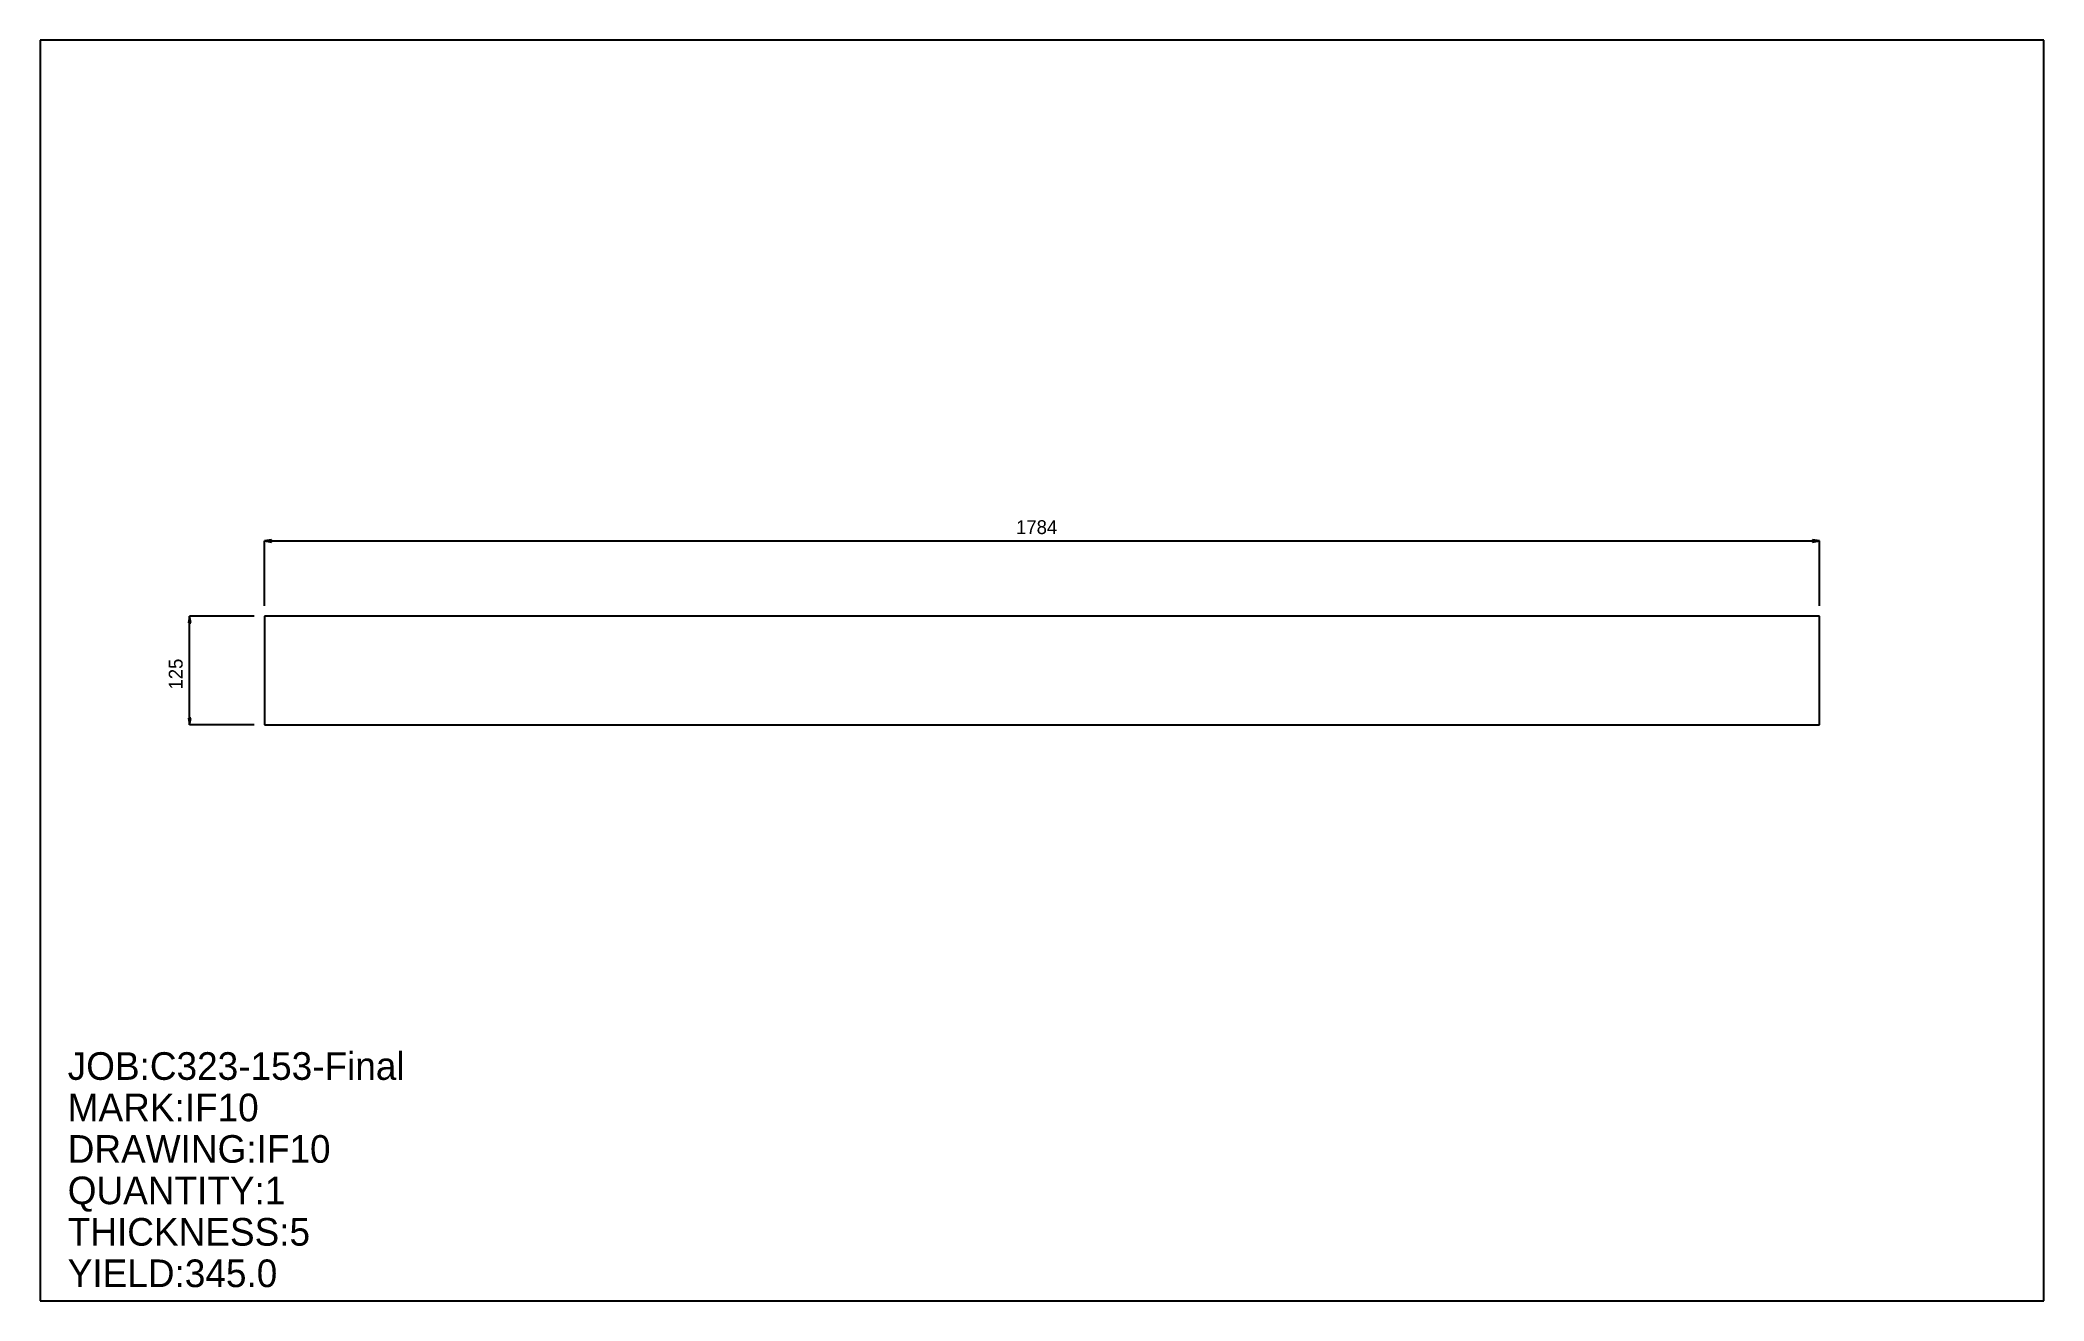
# Model space of a CAD drawing. Extents: x 0 to 2300, y 0 to 1447.
import ezdxf

# ---------------------------------------------------------------- set-up
doc = ezdxf.new("R2010")
doc.units = 0
doc.header["$LTSCALE"] = 0.125
for name, color, linetype in [('2', 7, 'CONTINUOUS'), ('3', 1, 'CONTINUOUS'), ('5', 7, 'CONTINUOUS'), ('6', 4, 'CONTINUOUS')]:
    doc.layers.add(name, color=color, linetype=linetype)

# ---------------------------------------------------------------- blocks, each defined once
blk = doc.blocks.new('ARROW')
at = {"layer": '2', "linetype": 'CONTINUOUS'}
for p, q in [((0, 0), (-1, 0.166667)), ((-1, 0.166667), (-1, -0.166667)), ((-1, -0.166667), (0, 0))]:
    blk.add_line(p, q, dxfattribs=at)
blk = doc.blocks.new('PLATE')
at = {"layer": '3', "linetype": 'CONTINUOUS'}
for p, q in [((0, 0), (0, -125)), ((1784.4969, 0), (0, 0)), ((1784.4969, -125), (1784.4969, 0)), ((0, -125), (1784.4969, -125))]:
    blk.add_line(p, q, dxfattribs=at)
at = {"layer": '5', "linetype": 'CONTINUOUS'}
for p, q in [((-0.1, -62.5), (0.1, -62.5)), ((0, -62.599998), (0, -62.400002))]:
    blk.add_line(p, q, dxfattribs=at)
blk.add_circle((0, -62.5), 0.1, dxfattribs=at)
at = {"layer": '6', "linetype": 'CONTINUOUS'}
for p, q in [((0, 11.896646), (0, 86.250687)), ((0, 86.200684), (1784.4969, 86.200684)), ((1784.4969, 11.896646), (1784.4969, 86.250687)), ((-11.896636, 0.000001), (-86.250679, 0.000007)), ((-86.200684, -124.99999), (-86.200676, 0.000007)), ((-11.896646, -125), (-86.250687, -124.99999))]:
    blk.add_line(p, q, dxfattribs=at)
at = {"layer": '6', "xscale": 7.931097, "yscale": 7.931097, "zscale": 7.931097}
for p, rotation in [((0, 86.200684), 180), ((-86.200676, 0.000007), 90), ((-86.200684, -124.99999), 270)]:
    blk.add_blockref('ARROW', p, dxfattribs=dict(at, rotation=rotation))
blk.add_blockref('ARROW', (1784.4969, 86.200684), dxfattribs=at)
at = {"layer": '5'}
blk.add_text('ZERO', height=0.015, dxfattribs=at).set_placement((0, -62.5))
at = {"layer": '6'}
blk.add_text('1784', height=15.862, dxfattribs=at).set_placement((862.50684, 94.131783))
blk.add_text('125', height=15.862, rotation=90, dxfattribs=at).set_placement((-94.131775, -84.310509))

msp = doc.modelspace()

# ---------------------------------------------------------------- linework, layer by layer
at = {"layer": '5', "linetype": 'CONTINUOUS'}
for p, q in [((2300.0183, 1447.4253), (0, 1447.4253)), ((0, 1447.4253), (0, 0)), ((2300.0183, 0), (2300.0183, 1447.4253)), ((0, 0), (2300.0183, 0))]:
    msp.add_line(p, q, dxfattribs=at)

# ---------------------------------------------------------------- block references
at = {"layer": '2'}
msp.add_blockref('PLATE', (257.76068, 786.21265), dxfattribs=at)

# ---------------------------------------------------------------- texts
at = {"layer": '5'}
for s, p in [('JOB:C323-153-Final', (31.724386, 253.79509)), ('MARK:IF10', (31.724386, 206.20851)), ('DRAWING:IF10', (31.724386, 158.62193)), ('QUANTITY:1', (31.724386, 111.03535)), ('THICKNESS:5', (31.724386, 63.448772)), ('YIELD:345.0', (31.724386, 15.862193))]:
    msp.add_text(s, height=31.724, dxfattribs=at).set_placement(p)

doc.saveas('drawing.dxf')
